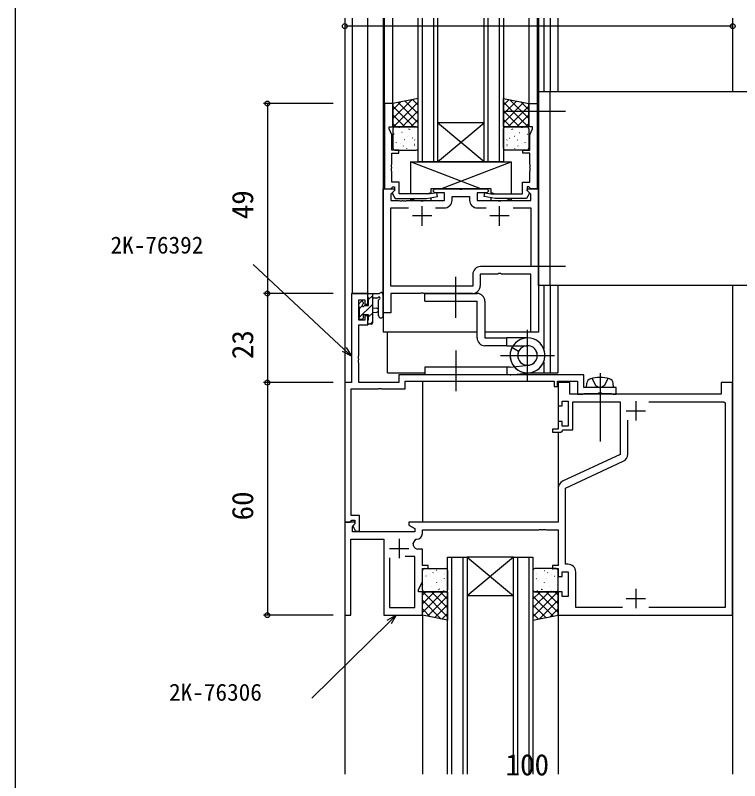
# Model space of a CAD drawing. Units: millimetres, scale not verified. Extents: x -437 to 438, y -344 to 341.
# Drawn here: x -436.7 to -249.9, y -101.4 to 96.1 of the extents above; entities that cross this region are included whole.
import ezdxf
from ezdxf.enums import TextEntityAlignment as Align

# ---------------------------------------------------------------- set-up
doc = ezdxf.new("R2010")
doc.units = ezdxf.units.MM
doc.header["$LTSCALE"] = 2
for name, color, linetype in [('0-2_YKK_11', 7, 'Continuous'), ('0-3_YKK_12', 2, 'Continuous'), ('0-4_YKK_13', 4, 'Continuous'), ('0-6_YKK_D', 6, 'Continuous'), ('0-7_YKK_ZWAK', 7, 'Continuous')]:
    doc.layers.add(name, color=color, linetype=linetype)
doc.styles.add('ＭＳ ゴシック', font='')
doc.styles.get('ＭＳ ゴシック').set_extended_font_data('MS Gothic')

msp = doc.modelspace()

# ---------------------------------------------------------------- linework, layer by layer
at = {"layer": '0-2_YKK_11'}
for p, q in [((-331.798, 41.791), (-331.798, 46.791)), ((-328.336, 46.361), (-326.068, 46.361)), ((-317.528, 46.361), (-315.26, 46.361)), ((-311.798, 41.791), (-311.798, 46.791)), ((-329.298, 44.291), (-334.298, 44.291)), ((-309.298, 44.291), (-314.298, 44.291)), ((-276.7, -3.502), (-276.7, -8.502)), ((-279.2, -6.002), (-274.2, -6.002)), ((-278.77, -17.196), (-278.77, -8.402)), ((-337.7, -39.002), (-337.7, -44.002)), ((-340.2, -41.502), (-335.2, -41.502)), ((-276.7, -51.902), (-276.7, -56.902)), ((-279.2, -54.402), (-274.2, -54.402))]:
    msp.add_line(p, q, dxfattribs=at)
for points in [[(-341.498, 73.291), (-341.498, 51.291), (-339.868, 51.291), (-339.568, 51.591), (-339.368, 51.791), (-338.898, 51.791), (-338.898, 50.841), (-339.398, 50.341), (-339.398, 50.003), (-338.698, 48.791), (-330.69, 48.791), (-327.811, 49.298), (-327.985, 50.283), (-329.643, 49.991), (-337.698, 49.991), (-337.698, 52.991), (-339.568, 52.991), (-339.568, 55.783), (-339.688, 55.966), (-339.688, 56.516), (-339.568, 56.699), (-339.568, 56.783), (-339.688, 56.966), (-339.688, 57.516), (-339.568, 57.699), (-339.568, 60.491), (-337.798, 60.491), (-337.798, 61.291), (-339.568, 61.291), (-339.568, 65.225), (-340.298, 66.791), (-340.298, 67.291), (-339.298, 67.291), (-339.298, 73.291)], [(-302.098, 73.291), (-302.098, 51.291), (-303.728, 51.291), (-304.028, 51.591), (-304.228, 51.791), (-304.698, 51.791), (-304.698, 50.841), (-304.198, 50.341), (-304.198, 50.003), (-304.898, 48.791), (-312.906, 48.791), (-315.785, 49.298), (-315.611, 50.283), (-313.953, 49.991), (-305.898, 49.991), (-305.898, 52.991), (-304.028, 52.991), (-304.028, 55.783), (-303.908, 55.966), (-303.908, 56.516), (-304.028, 56.699), (-304.028, 56.783), (-303.908, 56.966), (-303.908, 57.516), (-304.028, 57.699), (-304.028, 60.491), (-305.798, 60.491), (-305.798, 61.291), (-304.028, 61.291), (-304.028, 65.225), (-303.298, 66.791), (-303.298, 67.291), (-304.298, 67.291), (-304.298, 73.291)]]:
    msp.add_lwpolyline(points, close=True, dxfattribs=at)
for points in [[(-318.798, 24.291), (-331.34, 24.291), (-331.523, 24.411), (-332.073, 24.411), (-332.256, 24.291), (-339.868, 24.291), (-339.868, 19.291), (-341.798, 19.291), (-341.798, 51.291), (-338.998, 51.291), (-338.844, 50.92), (-339.868, 49.897), (-339.868, 48.291), (-337.756, 48.291), (-337.573, 48.171), (-337.023, 48.171), (-336.84, 48.291), (-336.756, 48.291), (-336.573, 48.171), (-336.023, 48.171), (-335.84, 48.291), (-332.256, 48.291), (-332.073, 48.171), (-331.523, 48.171), (-331.34, 48.291), (-325.998, 48.291), (-325.998, 50.291), (-328.498, 50.291), (-328.998, 50.791), (-328.498, 51.291), (-322.256, 51.291), (-322.073, 51.171), (-321.523, 51.171), (-321.34, 51.291), (-315.098, 51.291), (-314.598, 50.791), (-315.098, 50.291), (-317.598, 50.291), (-317.598, 48.291), (-312.256, 48.291)], [(-301.798, 51.291), (-301.798, 14.291), (-303.728, 14.291), (-303.728, 29.291), (-311.34, 29.291), (-311.523, 29.411), (-312.073, 29.411), (-312.256, 29.291), (-316.798, 29.291), (-316.798, 26.291)], [(-312.256, 48.291), (-312.073, 48.171), (-311.523, 48.171), (-311.34, 48.291), (-303.728, 48.291), (-303.728, 49.897), (-304.752, 50.92), (-304.599, 51.291), (-301.798, 51.291)], [(-324.068, 48.361), (-324.068, 49.361), (-319.528, 49.361), (-319.528, 48.361)], [(-318.728, 29.221), (-318.728, 26.221), (-339.868, 26.221), (-339.868, 46.361), (-335.26, 46.361)], [(-308.336, 46.361), (-303.728, 46.361), (-303.728, 31.221), (-316.728, 31.221)], [(-290.1, 3.298), (-337.8, 3.298), (-337.8, 1.298), (-348.07, 1.298), (-348.07, 6.34), (-348.19, 6.523), (-348.19, 7.073), (-348.07, 7.257), (-348.07, 7.34), (-348.19, 7.523), (-348.19, 8.073), (-348.07, 8.257), (-348.07, 16.198), (-345.8, 16.198), (-345.8, 18.498), (-346.6, 18.498), (-346.6, 17.398), (-348.07, 17.398), (-348.07, 22.668), (-346.6, 22.668), (-346.6, 21.498), (-345.8, 21.498), (-345.8, 24.298), (-350, 24.298), (-350, 1.298), (-351.7, 1.298), (-351.7, -34.702), (-350.37, -34.702), (-350.07, -34.402), (-349.87, -34.202), (-349.1, -34.202), (-349.1, -35.128), (-349.674, -35.702), (-348.923, -37.002), (-347.9, -37.002), (-347.9, -33.002), (-350.07, -33.002), (-350.07, -0.332), (-343.158, -0.332), (-342.975, -0.212)], [(-342.975, -0.212), (-342.425, -0.212), (-342.242, -0.332), (-336.17, -0.332), (-336.17, 1.668), (-297.7, 1.668), (-297.7, 0.298), (-296.9, 0.298), (-296.9, 1.668), (-291.73, 1.668), (-291.73, -1.702), (-290.3, -1.702), (-290.127, -1.602), (-289.954, -1.502), (-286.358, -1.502), (-286.175, -1.382), (-285.625, -1.382), (-285.442, -1.502), (-282.9, -1.502), (-282.727, -1.602), (-282.554, -1.702), (-281.7, -1.702), (-281.7, -0.002), (-290.1, -0.002), (-290.1, 3.298)], [(-251.7, -58.702), (-251.7, 1.298), (-254.7, 1.298), (-254.7, -1.702), (-293.7, -1.702), (-293.7, 1.298), (-296.7, 1.298), (-296.7, -4.702), (-295.7, -4.702), (-295.7, -3.502), (-294.1, -3.502), (-294.1, -9.902), (-295.7, -9.902), (-295.7, -8.702), (-296.7, -8.702), (-296.7, -10.702), (-298.2, -10.702), (-298.2, -11.502), (-296, -11.502), (-295.7, -11.202), (-295.4, -10.902), (-292.9, -10.902), (-292.9, -3.702), (-280.7, -3.702), (-280.7, -17.241), (-295.545, -24.163)], [(-273.337, -3.632), (-253.93, -3.632), (-253.63, -3.932)], [(-253.63, -3.932), (-253.63, -56.772), (-273.337, -56.772)], [(-294.17, -45.572), (-294.77, -45.572), (-294.77, -25.931), (-279.925, -19.009)], [(-296.7, -25.976), (-296.7, -34.702), (-335.2, -34.702), (-335.2, -35.502), (-333.7, -36.368), (-333.7, -37.202), (-349.77, -37.202), (-349.77, -35.796), (-349.064, -35.09), (-349.224, -34.702), (-351.7, -34.702), (-351.7, -58.702), (-350.2, -58.702), (-350.2, -39.132), (-341.7, -39.132), (-341.7, -58.702), (-331.7, -58.702), (-331.7, -52.702), (-332.7, -52.702), (-332.7, -52.202), (-331.7, -50.057), (-331.7, -46.702), (-330.2, -46.702), (-330.2, -45.902), (-331.7, -45.902), (-331.7, -41.672), (-332.889, -41.672)], [(-331.7, -37.632), (-331.7, -36.702), (-301.658, -36.702), (-301.475, -36.582), (-300.925, -36.582), (-300.742, -36.702), (-300.658, -36.702), (-300.475, -36.582), (-299.925, -36.582), (-299.742, -36.702), (-296.7, -36.702), (-296.7, -45.902), (-298.2, -45.902), (-298.2, -46.702), (-296.7, -46.702), (-296.7, -48.702), (-295.7, -48.702), (-295.7, -47.502), (-294.1, -47.502), (-294.1, -53.902), (-295.7, -53.902), (-295.7, -52.702), (-296.7, -52.702), (-296.7, -58.702), (-251.7, -58.702)], [(-334.128, -40.205), (-333.376, -39.132), (-333.2, -39.132)], [(-340.2, -43.902), (-340.2, -56.702), (-333.63, -56.702), (-333.63, -54.352), (-333.7, -54.202), (-333.7, -49.779), (-333.63, -49.629), (-333.63, -43.602), (-336.15, -43.602)], [(-280.063, -56.772), (-292.17, -56.772), (-292.17, -47.572)]]:
    msp.add_lwpolyline(points, dxfattribs=at)
for centre, radius, start, end in [((-326.068, 48.361), 2, 270.00001, 359.99999), ((-317.528, 48.361), 2, 180.00001, 269.99999), ((-316.728, 29.221), 2, 90.00001, 179.99999), ((-318.798, 26.291), 2, 270.00001, 359.99999), ((-280.77, -17.196), 2, 295, 0), ((-294.7, -25.976), 2, 115.00002, 180.00002), ((-333.2, -37.632), 1.5, 270.00001, 359.99999), ((-337.7, -41.502), 3.8, 10.94087, 19.95636), ((-332.889, -40.572), 1.1, 190.94087, 269.99999), ((-294.17, -47.572), 2, 0.00001, 89.99999)]:
    msp.add_arc(centre, radius, start, end, dxfattribs=at)
at = {"layer": '0-3_YKK_12'}
for p, q in [((-351.7, 95.295), (-351.7, -99.702)), ((-349.7, 24.296), (-349.7, 95.295)), ((-345.8, 24.008), (-345.8, 95.295)), ((-341.798, 95.295), (-341.798, 14.293)), ((-341.498, 72.991), (-341.498, 95.295)), ((-339.298, 73.291), (-339.298, 95.295)), ((-332.798, 58.293), (-332.798, 95.295)), ((-331.798, 95.295), (-331.798, 58.293)), ((-328.798, 58.293), (-328.798, 95.295)), ((-327.798, 95.295), (-327.798, 58.293)), ((-315.798, 58.293), (-315.798, 95.295)), ((-314.798, 95.295), (-314.798, 58.293)), ((-311.798, 58.293), (-311.798, 95.295)), ((-310.798, 95.295), (-310.798, 58.293)), ((-304.298, 95.295), (-304.298, 73.291)), ((-302.098, 95.295), (-302.098, 72.991)), ((-301.798, 95.295), (-301.798, 51.091)), ((-300.428, 95.295), (-300.428, 76.368)), ((-298.799, 95.295), (-298.799, 76.368)), ((-296.8, 95.295), (-296.8, 76.368)), ((-251.7, 95.295), (-251.7, 76.368)), ((-315.796, 68.293), (-327.796, 68.293)), ((-315.796, 58.293), (-327.796, 68.293)), ((-327.796, 58.293), (-315.796, 68.293)), ((-327.796, 58.293), (-332.796, 58.293)), ((-315.796, 58.293), (-327.796, 58.293)), ((-310.796, 58.293), (-315.796, 58.293)), ((-300.428, 26.368), (-300.428, 10.008)), ((-298.799, 26.368), (-298.799, 3.798)), ((-296.8, 26.368), (-296.8, 3.798)), ((-251.7, 26.368), (-251.7, -99.702)), ((-349.699, 24.296), (-345.799, 24.296)), ((-317.601, 14.293), (-341.797, 14.293)), ((-340.7, 3.798), (-340.7, 14.293)), ((-301.797, 14.293), (-315.596, 14.293)), ((-300.43, 6.6), (-300.43, 3.798)), ((-340.7, 3.798), (-331.096, 3.798)), ((-304.266, 3.798), (-296.8, 3.798)), ((-331.7, 1.668), (-331.7, -34.702)), ((-296.7, 1.651), (-296.7, -9.002)), ((-296.7, -11.502), (-296.7, -26.858)), ((-324.2, -43.704), (-324.2, -99.702)), ((-321.2, -99.702), (-321.2, -43.704)), ((-320.2, -43.704), (-320.2, -99.702)), ((-308.2, -43.704), (-320.2, -43.704)), ((-308.2, -43.704), (-320.2, -53.704)), ((-320.2, -43.704), (-308.2, -53.704)), ((-307.2, -43.704), (-307.2, -99.702)), ((-304.2, -99.702), (-304.2, -43.704)), ((-303.2, -43.704), (-303.2, -99.702)), ((-308.2, -53.704), (-320.2, -53.704)), ((-331.7, -58.702), (-331.7, -99.702)), ((-296.7, -58.709), (-296.7, -99.702))]:
    msp.add_line(p, q, dxfattribs=at)
for points in [[(-325.2, -99.702), (-325.2, -43.704), (-320.2, -43.704)], [(-308.2, -99.702), (-308.2, -43.704), (-303.2, -43.704)]]:
    msp.add_lwpolyline(points, dxfattribs=at)
at = {"layer": '0-4_YKK_13'}
for p, q in [((-301.8, 26.368), (-301.8, 76.368)), ((-243.101, 76.368), (-301.8, 76.368)), ((-298.8, 26.368), (-298.8, 76.368)), ((-298.8, 67.618), (-298.8, 75.118)), ((-334.443, 74.291), (-339.296, 69.438)), ((-337.271, 73.708), (-339.296, 71.683)), ((-332.796, 73.693), (-339.198, 67.291)), ((-337.987, 73.561), (-332.796, 68.37)), ((-336.125, 73.944), (-332.796, 70.615)), ((-334.264, 74.328), (-332.796, 72.86)), ((-309.329, 74.328), (-310.796, 72.86)), ((-307.467, 73.944), (-310.796, 70.615)), ((-310.796, 73.693), (-304.394, 67.291)), ((-305.606, 73.561), (-310.796, 68.37)), ((-309.149, 74.291), (-304.296, 69.438)), ((-306.322, 73.708), (-304.296, 71.683)), ((-339.296, 72.625), (-333.962, 67.291)), ((-332.796, 71.448), (-336.953, 67.291)), ((-310.8, 71.368), (-294.8, 71.368)), ((-310.796, 71.448), (-306.639, 67.291)), ((-304.296, 72.625), (-309.631, 67.291)), ((-339.296, 70.38), (-336.207, 67.291)), ((-332.796, 69.202), (-334.708, 67.291)), ((-310.796, 69.202), (-308.884, 67.291)), ((-304.296, 70.38), (-307.385, 67.291)), ((-339.296, 68.135), (-338.452, 67.291)), ((-333.296, 67.291), (-338.796, 67.291)), ((-310.296, 67.291), (-304.796, 67.291)), ((-304.296, 68.135), (-305.14, 67.291)), ((-339.296, 66.791), (-339.296, 61.791)), ((-339.02, 65.392), (-339.064, 65.416)), ((-337.617, 67.074), (-337.624, 67.081)), ((-336.944, 65.824), (-336.987, 65.848)), ((-335.168, 66.685), (-335.215, 66.774)), ((-334.919, 66.559), (-334.963, 66.582)), ((-333.856, 66.889), (-333.863, 66.896)), ((-332.842, 66.991), (-332.886, 67.015)), ((-332.796, 61.791), (-332.796, 66.791)), ((-310.796, 61.791), (-310.796, 66.791)), ((-310.75, 66.991), (-310.706, 67.015)), ((-309.736, 66.889), (-309.729, 66.896)), ((-308.674, 66.559), (-308.63, 66.582)), ((-308.425, 66.685), (-308.378, 66.774)), ((-306.649, 65.824), (-306.605, 65.848)), ((-305.975, 67.074), (-305.969, 67.081)), ((-304.572, 65.392), (-304.528, 65.416)), ((-304.296, 66.791), (-304.296, 61.791)), ((-338.377, 63.2), (-338.421, 63.224)), ((-336.352, 63.935), (-336.396, 63.959)), ((-335.676, 64.906), (-335.682, 64.914)), ((-334.276, 64.367), (-334.32, 64.391)), ((-333.661, 63.834), (-333.708, 63.923)), ((-309.931, 63.834), (-309.885, 63.923)), ((-309.317, 64.367), (-309.273, 64.391)), ((-307.917, 64.906), (-307.91, 64.914)), ((-307.24, 63.935), (-307.196, 63.959)), ((-305.215, 63.2), (-305.171, 63.224)), ((-338.796, 61.291), (-333.296, 61.291)), ((-337.786, 61.311), (-337.83, 61.335)), ((-337.461, 62.886), (-337.468, 62.894)), ((-336.551, 62.31), (-336.597, 62.398)), ((-335.709, 61.743), (-335.753, 61.767)), ((-333.684, 62.477), (-333.728, 62.501)), ((-333.701, 62.702), (-333.707, 62.709)), ((-304.796, 61.291), (-310.296, 61.291)), ((-309.908, 62.477), (-309.864, 62.501)), ((-309.892, 62.702), (-309.885, 62.709)), ((-307.883, 61.743), (-307.839, 61.767)), ((-307.042, 62.31), (-306.995, 62.398)), ((-306.131, 62.886), (-306.124, 62.894)), ((-305.807, 61.311), (-305.763, 61.335)), ((-334.798, 58.293), (-334.798, 49.991)), ((-316.599, 51.293), (-334.798, 58.293)), ((-326.998, 51.293), (-308.798, 58.293)), ((-330.385, 49.991), (-329.498, 50.332)), ((-329.498, 51.293), (-329.498, 50.016)), ((-314.098, 51.293), (-329.498, 51.293)), ((-314.098, 51.293), (-314.098, 50.016)), ((-313.212, 49.991), (-314.098, 50.332)), ((-334.798, 48.791), (-334.798, 48.293)), ((-334.798, 48.293), (-333.505, 48.791)), ((-334.798, 48.293), (-329.498, 48.293)), ((-329.498, 49.001), (-329.498, 48.293)), ((-314.098, 49.001), (-314.098, 48.293)), ((-314.098, 48.293), (-308.798, 48.293)), ((-308.798, 48.293), (-310.092, 48.791)), ((-308.798, 48.791), (-308.798, 48.293)), ((-310.8, 31.368), (-294.8, 31.368)), ((-323.101, 18.048), (-323.101, 28.548)), ((-243.101, 26.368), (-301.8, 26.368)), ((-345.8, 23.398), (-345.8, 23.998)), ((-345.6, 22.729), (-344.6, 23.729)), ((-345.5, 24.298), (-342.82, 24.298)), ((-344.6, 24.298), (-344.6, 16.698)), ((-341.8, 18.57), (-341.8, 23.733)), ((-331.096, 24.298), (-317.596, 24.298)), ((-331.096, 22.298), (-331.096, 24.298)), ((-331.096, 24.298), (-317.596, 24.298)), ((-348.012, 21.71), (-347.512, 22.21)), ((-347, 21.998), (-347, 21.659)), ((-343.42, 23.098), (-344.6, 23.098)), ((-343, 18.57), (-343.003, 22.531)), ((-331.096, 22.298), (-317.601, 22.298)), ((-317.601, 12.823), (-317.601, 22.298)), ((-315.596, 22.298), (-315.596, 12.823)), ((-348.1, 20.898), (-348.1, 21.498)), ((-348.1, 17.984), (-344.6, 21.484)), ((-347.9, 20.429), (-347.23, 21.1)), ((-347.9, 18.598), (-347.9, 20.698)), ((-344.6, 20.598), (-343.456, 20.496)), ((-348.1, 17.898), (-348.1, 18.398)), ((-345.6, 18.239), (-344.6, 19.239)), ((-344.6, 19.398), (-343.456, 19.5)), ((-347.3, 17.598), (-347.8, 17.598)), ((-345.8, 16.698), (-345.8, 17.298)), ((-344.9, 16.398), (-345.5, 16.398)), ((-345.196, 16.398), (-344.6, 16.994)), ((-304.601, 1.65), (-304.601, 14.947)), ((-315.596, 12.823), (-309.901, 12.823)), ((-309.901, 10.823), (-309.901, 12.823)), ((-304.601, 12.823), (-309.901, 12.823)), ((-309.901, 10.823), (-315.596, 10.823)), ((-309.901, 10.823), (-304.601, 10.823)), ((-306.907, 9.327), (-308.632, 10.323)), ((-323.096, 9.548), (-323.096, -0.952)), ((-311.53, 8.298), (-297.671, 8.298)), ((-331.096, 5.298), (-331.096, 3.298)), ((-309.101, 5.298), (-331.096, 5.298)), ((-309.901, 5.298), (-309.901, 3.298)), ((-309.101, 5.298), (-304.343, 5.787)), ((-309.101, 3.298), (-331.096, 3.298)), ((-308.886, 3.31), (-304.118, 3.824)), ((-308.886, 3.31), (-304.118, 3.824)), ((-285.9, 3.752), (-285.9, -13.931)), ((-289.4, -0.002), (-289.302, 1.118)), ((-282.4, -0.002), (-282.498, 1.118)), ((-282.4, -0.002), (-289.4, -0.002)), ((-331.7, -52.202), (-331.7, -47.202)), ((-331.2, -46.702), (-325.7, -46.702)), ((-330.19, -46.721), (-330.233, -46.745)), ((-328.113, -47.154), (-328.157, -47.178)), ((-325.2, -47.202), (-325.2, -52.202)), ((-303.2, -47.202), (-303.2, -52.202)), ((-297.2, -46.702), (-302.7, -46.702)), ((-300.287, -47.154), (-300.243, -47.178)), ((-298.21, -46.721), (-298.167, -46.745)), ((-296.7, -52.202), (-296.7, -47.202)), ((-330.781, -48.611), (-330.825, -48.635)), ((-329.865, -48.297), (-329.872, -48.305)), ((-328.954, -47.72), (-329.001, -47.809)), ((-328.756, -49.345), (-328.8, -49.369)), ((-326.088, -47.888), (-326.132, -47.912)), ((-326.065, -49.245), (-326.112, -49.333)), ((-326.104, -48.112), (-326.111, -48.12)), ((-302.335, -49.245), (-302.288, -49.333)), ((-302.312, -47.888), (-302.268, -47.912)), ((-302.296, -48.112), (-302.289, -48.12)), ((-299.644, -49.345), (-299.6, -49.369)), ((-299.446, -47.72), (-299.399, -47.809)), ((-298.535, -48.297), (-298.528, -48.305)), ((-297.619, -48.611), (-297.575, -48.635)), ((-331.424, -50.803), (-331.468, -50.827)), ((-329.347, -51.235), (-329.391, -51.259)), ((-328.079, -50.317), (-328.086, -50.325)), ((-326.68, -49.778), (-326.723, -49.802)), ((-301.72, -49.778), (-301.677, -49.802)), ((-300.321, -50.317), (-300.314, -50.325)), ((-299.053, -51.235), (-299.009, -51.259)), ((-296.976, -50.803), (-296.932, -50.827)), ((-331.7, -53.546), (-330.856, -52.702)), ((-331.7, -55.791), (-328.611, -52.702)), ((-331.7, -58.036), (-326.366, -52.702)), ((-325.2, -59.103), (-331.602, -52.702)), ((-325.7, -52.702), (-331.2, -52.702)), ((-330.021, -52.485), (-330.028, -52.492)), ((-325.2, -56.858), (-329.357, -52.702)), ((-327.572, -52.096), (-327.618, -52.185)), ((-327.323, -51.969), (-327.366, -51.993)), ((-325.2, -54.613), (-327.112, -52.702)), ((-326.26, -52.3), (-326.267, -52.307)), ((-325.246, -52.402), (-325.29, -52.426)), ((-303.2, -54.613), (-301.288, -52.702)), ((-303.2, -56.858), (-299.043, -52.702)), ((-303.2, -59.103), (-296.798, -52.702)), ((-303.154, -52.402), (-303.11, -52.426)), ((-302.7, -52.702), (-297.2, -52.702)), ((-302.14, -52.3), (-302.133, -52.307)), ((-296.7, -58.036), (-302.034, -52.702)), ((-301.077, -51.969), (-301.034, -51.993)), ((-300.828, -52.096), (-300.782, -52.185)), ((-296.7, -55.791), (-299.789, -52.702)), ((-298.379, -52.485), (-298.372, -52.492)), ((-296.7, -53.546), (-297.544, -52.702)), ((-326.847, -59.702), (-331.7, -54.849)), ((-330.39, -58.971), (-325.2, -53.781)), ((-298.01, -58.971), (-303.2, -53.781)), ((-301.553, -59.702), (-296.7, -54.849)), ((-329.675, -59.119), (-331.7, -57.094)), ((-328.529, -59.355), (-325.2, -56.026)), ((-299.871, -59.355), (-303.2, -56.026)), ((-298.725, -59.119), (-296.7, -57.094)), ((-326.667, -59.739), (-325.2, -58.271)), ((-301.733, -59.739), (-303.2, -58.271))]:
    msp.add_line(p, q, dxfattribs=at)
for points in [[(-332.796, 74.63), (-339.296, 73.291), (-339.296, 67.291), (-332.796, 67.291)], [(-310.796, 74.63), (-304.296, 73.291), (-304.296, 67.291), (-310.796, 67.291)], [(-325.2, -60.041), (-331.7, -58.702), (-331.7, -52.702), (-325.2, -52.702)], [(-303.2, -60.041), (-296.7, -58.702), (-296.7, -52.702), (-303.2, -52.702)]]:
    msp.add_lwpolyline(points, close=True, dxfattribs=at)
for points in [[(-334.798, 58.293), (-308.798, 58.293), (-308.798, 49.991)], [(-346.539, 21.198), (-345.6, 21.198), (-345.6, 23.198)], [(-345.6, 17.498), (-345.6, 18.798), (-347, 18.798), (-347, 17.898)], [(-287.95, 2.362), (-287.045, 0.547), (-285.9, -0.062)], [(-283.85, 2.362), (-284.755, 0.547), (-285.9, -0.062)]]:
    msp.add_lwpolyline(points, dxfattribs=at)
for centre, radius, start, end in [((-338.796, 66.791), 0.5, 90, 180), ((-333.296, 66.791), 0.5, 0, 90), ((-310.296, 66.791), 0.5, 90, 180), ((-304.796, 66.791), 0.5, 0, 90), ((-338.796, 61.791), 0.5, 180, 270), ((-333.296, 61.791), 0.5, 270, 0), ((-310.296, 61.791), 0.5, 180, 270), ((-304.796, 61.791), 0.5, 270, 0), ((-345.5, 23.998), 0.3, 90, 180), ((-342.82, 24.598), 0.3, 270, 330), ((-342.3, 24.298), 0.3, 349.47122, 150), ((-341.71, 24.189), 0.3, 169.47122, 229.47122), ((-342.1, 23.733), 0.3, 0, 49.47122), ((-317.596, 22.298), 2, 0, 90), ((-347.3, 21.998), 0.3, 0, 135), ((-345.6, 23.398), 0.2, 180, 270), ((-343.42, 23.398), 0.3, 270, 330), ((-342.9, 23.098), 0.3, 289.18976, 150), ((-342.703, 22.532), 0.3, 109.18976, 180.04023), ((-347.8, 21.498), 0.3, 135, 180), ((-347.9, 20.898), 0.2, 180, 270), ((-347, 21.198), 0.25, 123.05573, 326.94427), ((-347.3, 21.659), 0.3, 303.05573, 0), ((-346.539, 20.898), 0.3, 90, 146.94427), ((-343.5, 19.998), 0.5, 275.09207, 84.90793), ((-347.9, 18.398), 0.2, 90, 180), ((-347.8, 17.898), 0.3, 180, 270), ((-347.3, 17.898), 0.3, 270, 0), ((-342.4, 18.571), 0.6, 180.04023, 0.04023), ((-345.6, 17.298), 0.2, 90, 180), ((-345.5, 16.698), 0.3, 180, 270), ((-344.9, 16.698), 0.3, 270, 0), ((-315.596, 12.823), 2, 180, 270), ((-304.601, 8.323), 4.5, 153.6122, 90), ((-304.601, 8.298), 4.5, 96.15771, 32.60232), ((-304.601, 8.298), 2.525, 155.95275, 90), ((-304.601, 8.298), 2.525, 95.85863, 32.60232), ((-309.101, 5.298), 2, 270.00003, 276.15771), ((-288.007, 1.004), 1.3, 105.88085, 175), ((-285.9, -6.402), 9, 74.11915, 105.88085), ((-283.793, 1.004), 1.3, 5, 74.11915), ((-331.2, -47.202), 0.5, 90, 180), ((-325.7, -47.202), 0.5, 0, 90), ((-302.7, -47.202), 0.5, 90, 180), ((-297.2, -47.202), 0.5, 0, 90), ((-331.2, -52.202), 0.5, 180, 270), ((-325.7, -52.202), 0.5, 270, 0), ((-302.7, -52.202), 0.5, 180, 270), ((-297.2, -52.202), 0.5, 270, 0)]:
    msp.add_arc(centre, radius, start, end, dxfattribs=at)
at = {"layer": '0-6_YKK_D'}
for p, q in [((-251.7, 93.291), (-351.697, 93.291)), ((-354.7, 73.298), (-372.7, 73.298)), ((-371.7, 73.298), (-371.7, 24.298)), ((-354.7, 24.298), (-372.7, 24.298)), ((-354.7, 24.298), (-372.7, 24.298)), ((-371.7, 24.298), (-371.7, 1.298)), ((-354.7, 1.298), (-372.7, 1.298)), ((-354.7, 1.298), (-372.7, 1.298)), ((-371.7, 1.298), (-371.7, -58.702)), ((-354.7, -58.702), (-372.7, -58.702))]:
    msp.add_line(p, q, dxfattribs=at)
for points in [[(-350, 8.11), (-351.863, 9.851), (-375.325, 31.776)], [(-351.397, 10.35), (-350, 8.11), (-352.33, 9.352)], [(-338.458, -58.702), (-340.277, -60.489), (-360.264, -80.123)], [(-340.756, -60.001), (-338.458, -58.702), (-339.798, -60.976)]]:
    msp.add_lwpolyline(points, dxfattribs=at)
for centre in [(-351.697, 93.291), (-251.7, 93.291), (-371.7, 73.298), (-371.7, 24.298), (-371.7, 24.298), (-371.7, 1.298), (-371.7, 1.298), (-371.7, -58.702)]:
    msp.add_circle(centre, 0.637, dxfattribs=at)
at = {"layer": '0-7_YKK_ZWAK'}
msp.add_line((-436.7, 306.3), (-436.7, -343.7), dxfattribs=at)

# ---------------------------------------------------------------- texts
at = {"layer": '0-6_YKK_D', "style": 'ＭＳ ゴシック'}
for s, p in [('49', (-373.7, 43.45)), ('23', (-373.7, 7.344)), ('60', (-373.7, -34.263))]:
    msp.add_text(s, height=5.499, rotation=90, dxfattribs=at).set_placement(p, align=Align.BOTTOM_LEFT)
for s, height, p in [('2K-76392', 4.399, (-412.143, 33.276)), ('2K-76306', 4.399, (-397.048, -82.115)), ('100', 5.499, (-310.265, -101.702))]:
    msp.add_text(s, height=height, dxfattribs=at).set_placement(p, align=Align.BOTTOM_LEFT)

doc.saveas('drawing.dxf')
